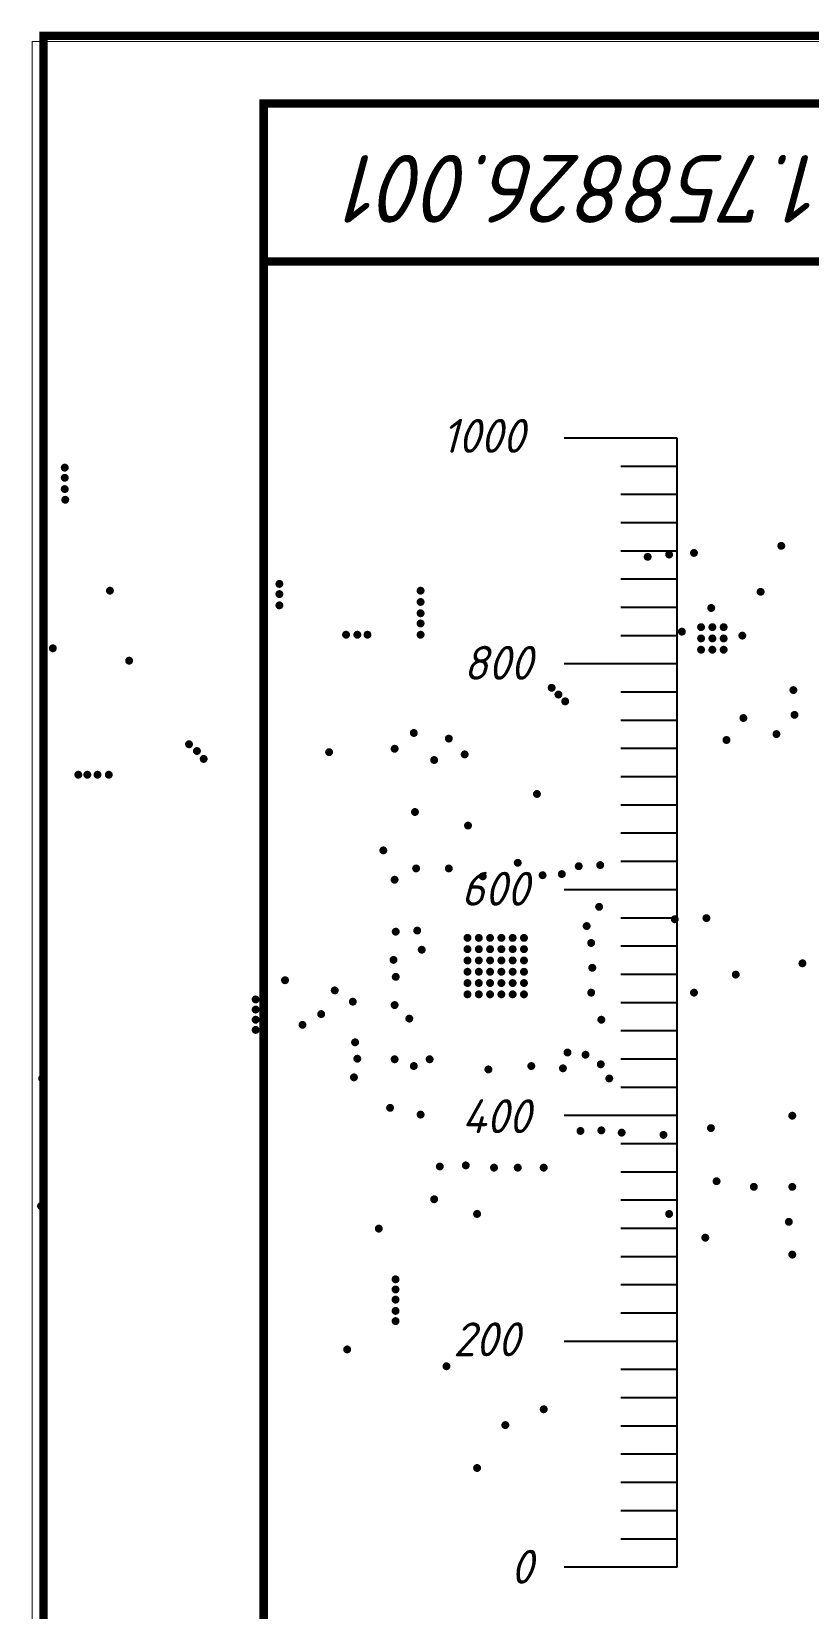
# Model space of a CAD drawing. Header units: millimetres. Extents: x 1557 to 2774, y 1107 to 1474.
# Drawn here: x 2062.8 to 2131.5, y 1334.1 to 1473.8 of the extents above; entities that cross this region are included whole.
import ezdxf

# ---------------------------------------------------------------- set-up
doc = ezdxf.new("R2010")
doc.units = ezdxf.units.MM
for name, color, linetype in [('Mechanical13', 56, 'Continuous'), ('Mechanical3', 76, 'Continuous'), ('Sheet', 255, 'Continuous'), ('ViaHoleLayer', 16, 'Continuous')]:
    doc.layers.add(name, color=color, linetype=linetype)
doc.styles.add('Gost', font='gost_type_0.ttf')

msp = doc.modelspace()

# ---------------------------------------------------------------- linework, layer by layer
for p, q in [((2119.909, 1437.792), (2109.909, 1437.792)), ((2119.909, 1432.792), (2119.909, 1437.792)), ((2119.909, 1435.292), (2114.909, 1435.292)), ((2119.909, 1432.792), (2114.909, 1432.792)), ((2119.909, 1427.792), (2119.909, 1432.792)), ((2119.909, 1430.292), (2114.909, 1430.292)), ((2119.909, 1427.792), (2114.909, 1427.792)), ((2119.909, 1422.792), (2119.909, 1427.792)), ((2119.909, 1425.292), (2114.909, 1425.292)), ((2119.909, 1422.792), (2114.909, 1422.792)), ((2119.909, 1417.792), (2119.909, 1422.792)), ((2119.909, 1420.292), (2114.909, 1420.292)), ((2119.909, 1417.792), (2109.909, 1417.792)), ((2119.909, 1412.792), (2119.909, 1417.792)), ((2119.909, 1415.292), (2114.909, 1415.292)), ((2119.909, 1412.792), (2114.909, 1412.792)), ((2119.909, 1407.792), (2119.909, 1412.792)), ((2119.909, 1410.292), (2114.909, 1410.292)), ((2119.909, 1407.792), (2114.909, 1407.792)), ((2119.909, 1402.792), (2119.909, 1407.792)), ((2119.909, 1405.292), (2114.909, 1405.292)), ((2119.909, 1402.792), (2114.909, 1402.792)), ((2119.909, 1397.792), (2119.909, 1402.792)), ((2119.909, 1400.292), (2114.909, 1400.292)), ((2119.909, 1397.792), (2109.909, 1397.792)), ((2119.909, 1392.792), (2119.909, 1397.792)), ((2119.909, 1395.292), (2114.909, 1395.292)), ((2119.909, 1392.792), (2114.909, 1392.792)), ((2119.909, 1387.792), (2119.909, 1392.792)), ((2119.909, 1390.292), (2114.909, 1390.292)), ((2119.909, 1387.792), (2114.909, 1387.792)), ((2119.909, 1382.792), (2119.909, 1387.792)), ((2119.909, 1385.292), (2114.909, 1385.292)), ((2119.909, 1382.792), (2114.909, 1382.792)), ((2119.909, 1377.792), (2119.909, 1382.792)), ((2119.909, 1380.292), (2114.909, 1380.292)), ((2119.909, 1377.792), (2109.909, 1377.792)), ((2119.909, 1372.792), (2119.909, 1377.792)), ((2119.909, 1375.292), (2114.909, 1375.292)), ((2119.909, 1372.792), (2114.909, 1372.792)), ((2119.909, 1367.792), (2119.909, 1372.792)), ((2119.909, 1370.292), (2114.909, 1370.292)), ((2119.909, 1367.792), (2114.909, 1367.792)), ((2119.909, 1362.792), (2119.909, 1367.792)), ((2119.909, 1365.292), (2114.909, 1365.292)), ((2119.909, 1362.792), (2114.909, 1362.792)), ((2119.909, 1357.792), (2119.909, 1362.792)), ((2119.909, 1360.292), (2114.909, 1360.292)), ((2119.909, 1357.792), (2109.909, 1357.792)), ((2119.909, 1352.792), (2119.909, 1357.792)), ((2119.909, 1355.292), (2114.909, 1355.292)), ((2119.909, 1352.792), (2114.909, 1352.792)), ((2119.909, 1347.792), (2119.909, 1352.792)), ((2119.909, 1350.292), (2114.909, 1350.292)), ((2119.909, 1347.792), (2114.909, 1347.792)), ((2119.909, 1342.792), (2119.909, 1347.792)), ((2119.909, 1345.292), (2114.909, 1345.292)), ((2119.909, 1342.792), (2114.909, 1342.792)), ((2119.909, 1337.792), (2119.909, 1342.792)), ((2119.909, 1340.292), (2114.909, 1340.292)), ((2119.909, 1337.792), (2109.909, 1337.792))]:
    msp.add_line(p, q)
at = {"layer": 'Mechanical13', "const_width": 0.001}
for points in [[(2125.821, 1432.792), (2145.821, 1432.792)], [(2125.821, 1342.792), (2125.821, 1432.792)], [(2125.821, 1342.792), (2145.821, 1342.792)]]:
    msp.add_lwpolyline(points, dxfattribs=at)
at = {"layer": 'Mechanical13', "const_width": 0.0005}
for points in [[(2125.821, 1432.792, 1), (2125.821, 1432.792, 1)], [(2125.821, 1432.792, 1), (2125.821, 1432.792, 1)], [(2125.821, 1342.792, 1), (2125.821, 1342.792, 1)], [(2125.821, 1342.792, 1), (2125.821, 1342.792, 1)]]:
    msp.add_lwpolyline(points, format="xyb", close=True, dxfattribs=at)
at = {"layer": 'Mechanical3'}
msp.add_line((2119.909, 1337.792), (2109.909, 1337.792), dxfattribs=at)
at = {"layer": 'Sheet'}
for points, const_width in [([(2063.805, 1473.431), (2483.805, 1473.431), (2483.305, 1176.431), (2063.805, 1176.431), (2063.805, 1473.431)], 0.749), ([(2062.805, 1472.93), (2482.763, 1472.93), (2482.763, 1175.973), (2062.805, 1175.973), (2062.805, 1472.93)], 0.0991), ([(2083.305, 1326.431), (2071.305, 1326.431), (2071.305, 1181.431), (2477.305, 1181.431), (2477.305, 1467.43), (2083.305, 1467.43), (2083.305, 1181.431)], 0.749), ([(2083.305, 1453.43), (2153.305, 1453.43), (2153.305, 1467.43)], 0.749)]:
    msp.add_lwpolyline(points, dxfattribs=dict(at, const_width=const_width))
at = {"layer": 'ViaHoleLayer', "const_width": 0.35}
for points in [[(2065.519, 1435.182, 1), (2065.869, 1435.182, 1)], [(2065.519, 1434.282, 1), (2065.869, 1434.282, 1)], [(2065.519, 1433.282, 1), (2065.869, 1433.282, 1)], [(2065.565, 1432.335, 1), (2065.915, 1432.335, 1)], [(2117.119, 1427.282, 1), (2117.469, 1427.282, 1)], [(2119.019, 1427.482, 1), (2119.369, 1427.482, 1)], [(2121.219, 1427.628, 1), (2121.569, 1427.628, 1)], [(2128.946, 1428.253, 1), (2129.296, 1428.253, 1)], [(2069.519, 1424.282, 1), (2069.869, 1424.282, 1)], [(2084.519, 1424.882, 1), (2084.869, 1424.882, 1)], [(2097.019, 1424.282, 1), (2097.369, 1424.282, 1)], [(2084.519, 1423.982, 1), (2084.869, 1423.982, 1)], [(2084.519, 1422.982, 1), (2084.869, 1422.982, 1)], [(2097.019, 1423.282, 1), (2097.369, 1423.282, 1)], [(2127.119, 1424.182, 1), (2127.469, 1424.182, 1)], [(2097.019, 1422.282, 1), (2097.369, 1422.282, 1)], [(2122.746, 1422.753, 1), (2123.096, 1422.753, 1)], [(2090.419, 1420.382, 1), (2090.769, 1420.382, 1)], [(2091.419, 1420.382, 1), (2091.769, 1420.382, 1)], [(2092.319, 1420.382, 1), (2092.669, 1420.382, 1)], [(2097.019, 1421.382, 1), (2097.369, 1421.382, 1)], [(2097.019, 1420.382, 1), (2097.369, 1420.382, 1)], [(2120.146, 1420.653, 1), (2120.496, 1420.653, 1)], [(2121.846, 1421.053, 1), (2122.196, 1421.053, 1)], [(2121.846, 1420.053, 1), (2122.196, 1420.053, 1)], [(2122.846, 1421.053, 1), (2123.196, 1421.053, 1)], [(2122.846, 1420.053, 1), (2123.196, 1420.053, 1)], [(2123.846, 1421.053, 1), (2124.196, 1421.053, 1)], [(2123.846, 1420.053, 1), (2124.196, 1420.053, 1)], [(2125.496, 1420.303, 1), (2125.846, 1420.303, 1)], [(2064.465, 1419.182, 1), (2064.815, 1419.182, 1)], [(2121.846, 1419.053, 1), (2122.196, 1419.053, 1)], [(2122.846, 1419.053, 1), (2123.196, 1419.053, 1)], [(2123.846, 1419.053, 1), (2124.196, 1419.053, 1)], [(2071.219, 1418.082, 1), (2071.569, 1418.082, 1)], [(2108.619, 1415.682, 1), (2108.969, 1415.682, 1)], [(2109.219, 1415.082, 1), (2109.569, 1415.082, 1)], [(2109.819, 1414.482, 1), (2110.169, 1414.482, 1)], [(2130.019, 1415.482, 1), (2130.369, 1415.482, 1)], [(2130.119, 1413.282, 1), (2130.469, 1413.282, 1)], [(2096.419, 1411.682, 1), (2096.769, 1411.682, 1)], [(2125.596, 1413.005, 1), (2125.946, 1413.005, 1)], [(2076.519, 1410.682, 1), (2076.869, 1410.682, 1)], [(2094.719, 1410.282, 1), (2095.069, 1410.282, 1)], [(2099.519, 1411.182, 1), (2099.869, 1411.182, 1)], [(2124.096, 1411.059, 1), (2124.446, 1411.059, 1)], [(2128.519, 1411.582, 1), (2128.869, 1411.582, 1)], [(2077.219, 1410.082, 1), (2077.569, 1410.082, 1)], [(2077.819, 1409.382, 1), (2078.169, 1409.382, 1)], [(2088.919, 1409.982, 1), (2089.269, 1409.982, 1)], [(2098.219, 1409.282, 1), (2098.569, 1409.282, 1)], [(2100.919, 1409.782, 1), (2101.269, 1409.782, 1)], [(2066.719, 1407.982, 1), (2067.069, 1407.982, 1)], [(2067.519, 1407.982, 1), (2067.869, 1407.982, 1)], [(2068.419, 1407.982, 1), (2068.769, 1407.982, 1)], [(2069.419, 1407.982, 1), (2069.769, 1407.982, 1)], [(2107.319, 1406.282, 1), (2107.669, 1406.282, 1)], [(2096.519, 1404.682, 1), (2096.869, 1404.682, 1)], [(2101.219, 1403.482, 1), (2101.569, 1403.482, 1)], [(2093.719, 1401.282, 1), (2094.069, 1401.282, 1)], [(2096.619, 1399.682, 1), (2096.969, 1399.682, 1)], [(2099.519, 1399.682, 1), (2099.869, 1399.682, 1)], [(2105.619, 1400.182, 1), (2105.969, 1400.182, 1)], [(2109.519, 1399.182, 1), (2109.869, 1399.182, 1)], [(2111.019, 1399.882, 1), (2111.369, 1399.882, 1)], [(2112.919, 1399.981, 1), (2113.269, 1399.981, 1)], [(2094.719, 1398.682, 1), (2095.069, 1398.682, 1)], [(2102.519, 1398.982, 1), (2102.869, 1398.982, 1)], [(2107.819, 1399.082, 1), (2108.169, 1399.082, 1)], [(2112.819, 1396.281, 1), (2113.169, 1396.281, 1)], [(2119.519, 1395.182, 1), (2119.869, 1395.182, 1)], [(2122.319, 1395.282, 1), (2122.669, 1395.282, 1)], [(2094.819, 1394.081, 1), (2095.169, 1394.081, 1)], [(2096.719, 1394.181, 1), (2097.069, 1394.181, 1)], [(2101.169, 1393.532, 1), (2101.519, 1393.532, 1)], [(2102.169, 1393.532, 1), (2102.519, 1393.532, 1)], [(2103.169, 1393.532, 1), (2103.519, 1393.532, 1)], [(2104.169, 1393.532, 1), (2104.519, 1393.532, 1)], [(2105.169, 1393.532, 1), (2105.519, 1393.532, 1)], [(2106.169, 1393.532, 1), (2106.519, 1393.532, 1)], [(2111.719, 1394.582, 1), (2112.069, 1394.582, 1)], [(2097.119, 1392.482, 1), (2097.469, 1392.482, 1)], [(2101.169, 1392.532, 1), (2101.519, 1392.532, 1)], [(2102.169, 1392.532, 1), (2102.519, 1392.532, 1)], [(2103.169, 1392.532, 1), (2103.519, 1392.532, 1)], [(2104.169, 1392.532, 1), (2104.519, 1392.532, 1)], [(2105.169, 1392.532, 1), (2105.519, 1392.532, 1)], [(2106.169, 1392.532, 1), (2106.519, 1392.532, 1)], [(2112.119, 1393.082, 1), (2112.469, 1393.082, 1)], [(2094.619, 1391.581, 1), (2094.969, 1391.581, 1)], [(2101.169, 1391.532, 1), (2101.519, 1391.532, 1)], [(2102.169, 1391.532, 1), (2102.519, 1391.532, 1)], [(2103.169, 1391.532, 1), (2103.519, 1391.532, 1)], [(2104.169, 1391.532, 1), (2104.519, 1391.532, 1)], [(2105.169, 1391.532, 1), (2105.519, 1391.532, 1)], [(2106.169, 1391.532, 1), (2106.519, 1391.532, 1)], [(2112.219, 1390.882, 1), (2112.569, 1390.882, 1)], [(2130.819, 1391.282, 1), (2131.169, 1391.282, 1)], [(2085.019, 1389.782, 1), (2085.369, 1389.782, 1)], [(2094.819, 1390.082, 1), (2095.169, 1390.082, 1)], [(2101.169, 1390.532, 1), (2101.519, 1390.532, 1)], [(2101.169, 1389.532, 1), (2101.519, 1389.532, 1)], [(2102.169, 1390.532, 1), (2102.519, 1390.532, 1)], [(2102.169, 1389.532, 1), (2102.519, 1389.532, 1)], [(2103.169, 1390.532, 1), (2103.519, 1390.532, 1)], [(2103.169, 1389.532, 1), (2103.519, 1389.532, 1)], [(2104.169, 1390.532, 1), (2104.519, 1390.532, 1)], [(2104.169, 1389.532, 1), (2104.519, 1389.532, 1)], [(2105.169, 1390.532, 1), (2105.519, 1390.532, 1)], [(2105.169, 1389.532, 1), (2105.519, 1389.532, 1)], [(2106.169, 1390.532, 1), (2106.519, 1390.532, 1)], [(2106.169, 1389.532, 1), (2106.519, 1389.532, 1)], [(2124.919, 1390.282, 1), (2125.269, 1390.282, 1)], [(2082.419, 1388.082, 1), (2082.769, 1388.082, 1)], [(2089.419, 1388.882, 1), (2089.769, 1388.882, 1)], [(2101.169, 1388.532, 1), (2101.519, 1388.532, 1)], [(2102.169, 1388.532, 1), (2102.519, 1388.532, 1)], [(2103.169, 1388.532, 1), (2103.519, 1388.532, 1)], [(2104.169, 1388.532, 1), (2104.519, 1388.532, 1)], [(2105.169, 1388.532, 1), (2105.519, 1388.532, 1)], [(2106.169, 1388.532, 1), (2106.519, 1388.532, 1)], [(2112.119, 1388.682, 1), (2112.469, 1388.682, 1)], [(2121.219, 1388.682, 1), (2121.569, 1388.682, 1)], [(2082.419, 1387.182, 1), (2082.769, 1387.182, 1)], [(2088.219, 1386.782, 1), (2088.569, 1386.782, 1)], [(2091.019, 1387.882, 1), (2091.369, 1387.882, 1)], [(2094.719, 1387.582, 1), (2095.069, 1387.582, 1)], [(2082.419, 1386.282, 1), (2082.769, 1386.282, 1)], [(2082.419, 1385.382, 1), (2082.769, 1385.382, 1)], [(2086.569, 1385.832, 1), (2086.919, 1385.832, 1)], [(2096.019, 1386.381, 1), (2096.369, 1386.381, 1)], [(2113.019, 1386.282, 1), (2113.369, 1386.282, 1)], [(2091.219, 1384.282, 1), (2091.569, 1384.282, 1)], [(2091.419, 1382.832, 1), (2091.769, 1382.832, 1)], [(2094.719, 1382.782, 1), (2095.069, 1382.782, 1)], [(2097.819, 1382.782, 1), (2098.169, 1382.782, 1)], [(2110.019, 1383.381, 1), (2110.369, 1383.381, 1)], [(2111.619, 1383.181, 1), (2111.969, 1383.181, 1)], [(2063.519, 1381.082, 1), (2063.869, 1381.082, 1)], [(2091.119, 1381.182, 1), (2091.469, 1381.182, 1)], [(2096.419, 1382.182, 1), (2096.769, 1382.182, 1)], [(2103.019, 1381.882, 1), (2103.369, 1381.882, 1)], [(2106.819, 1382.182, 1), (2107.169, 1382.182, 1)], [(2109.619, 1381.981, 1), (2109.969, 1381.981, 1)], [(2112.969, 1382.332, 1), (2113.319, 1382.332, 1)], [(2113.719, 1381.081, 1), (2114.069, 1381.081, 1)], [(2094.319, 1378.482, 1), (2094.669, 1378.482, 1)], [(2097.019, 1377.882, 1), (2097.369, 1377.882, 1)], [(2129.919, 1377.782, 1), (2130.269, 1377.782, 1)], [(2111.169, 1376.432, 1), (2111.519, 1376.432, 1)], [(2113.019, 1376.482, 1), (2113.369, 1376.482, 1)], [(2114.819, 1376.282, 1), (2115.169, 1376.282, 1)], [(2118.519, 1376.082, 1), (2118.869, 1376.082, 1)], [(2122.719, 1376.682, 1), (2123.069, 1376.682, 1)], [(2098.719, 1373.281, 1), (2099.069, 1373.281, 1)], [(2101.019, 1373.382, 1), (2101.369, 1373.382, 1)], [(2103.519, 1373.182, 1), (2103.869, 1373.182, 1)], [(2105.619, 1373.182, 1), (2105.969, 1373.182, 1)], [(2107.919, 1373.182, 1), (2108.269, 1373.182, 1)], [(2123.219, 1371.982, 1), (2123.569, 1371.982, 1)], [(2126.519, 1371.482, 1), (2126.869, 1371.482, 1)], [(2129.919, 1371.482, 1), (2130.269, 1371.482, 1)], [(2063.419, 1369.782, 1), (2063.769, 1369.782, 1)], [(2098.219, 1370.382, 1), (2098.569, 1370.382, 1)], [(2102.019, 1369.082, 1), (2102.369, 1369.082, 1)], [(2119.019, 1369.082, 1), (2119.369, 1369.082, 1)], [(2129.619, 1368.382, 1), (2129.969, 1368.382, 1)], [(2093.319, 1367.782, 1), (2093.669, 1367.782, 1)], [(2122.219, 1366.982, 1), (2122.569, 1366.982, 1)], [(2129.919, 1365.482, 1), (2130.269, 1365.482, 1)], [(2094.802, 1363.294, 1), (2095.152, 1363.294, 1)], [(2094.802, 1362.394, 1), (2095.152, 1362.394, 1)], [(2094.802, 1361.494, 1), (2095.152, 1361.494, 1)], [(2094.802, 1360.494, 1), (2095.152, 1360.494, 1)], [(2094.802, 1359.594, 1), (2095.152, 1359.594, 1)], [(2090.519, 1357.082, 1), (2090.869, 1357.082, 1)], [(2099.307, 1355.594, 1), (2099.657, 1355.594, 1)], [(2107.919, 1351.782, 1), (2108.269, 1351.782, 1)], [(2104.519, 1350.382, 1), (2104.869, 1350.382, 1)], [(2102.019, 1346.582, 1), (2102.369, 1346.582, 1)]]:
    msp.add_lwpolyline(points, format="xyb", close=True, dxfattribs=at)

# ---------------------------------------------------------------- texts
at = {"insert": (2179.022, 1456.88), "char_height": 6, "attachment_point": 1, "rotation": 180, "style": 'Gost'}
msp.add_mtext_dynamic_manual_height_columns('\\pxqc;{\\fGOST type B|b0|i1|c204|p34;ДК41.758826.001}', width=120, gutter_width=25, heights=[19.892], dxfattribs=at)
at = {"char_height": 3, "attachment_point": 1, "style": 'Gost'}
for s, width, insert in [('{\\fGOST type B|b0|i1|c204|p34;1000}', 15.88495, (2099.068, 1439.493)), ('{\\fGOST type B|b0|i1|c204|p34;800}', 15.88495, (2100.99, 1419.394)), ('{\\fGOST type B|b0|i1|c204|p34;600}', 15.88495, (2100.774, 1399.384)), ('{\\fGOST type B|b0|i1|c204|p34;400}', 15.88495, (2100.841, 1379.238)), ('{\\fGOST type B|b0|i1|c204|p34;200}', 15.88495, (2100.074, 1359.479)), ('{\\fGOST type B|b0|i1|c204|p34;0}', 5.5, (2105.156, 1339.335))]:
    msp.add_mtext_dynamic_manual_height_columns(s, width=width, gutter_width=17.5, heights=[0], dxfattribs=dict(at, insert=insert))

doc.saveas('drawing.dxf')
